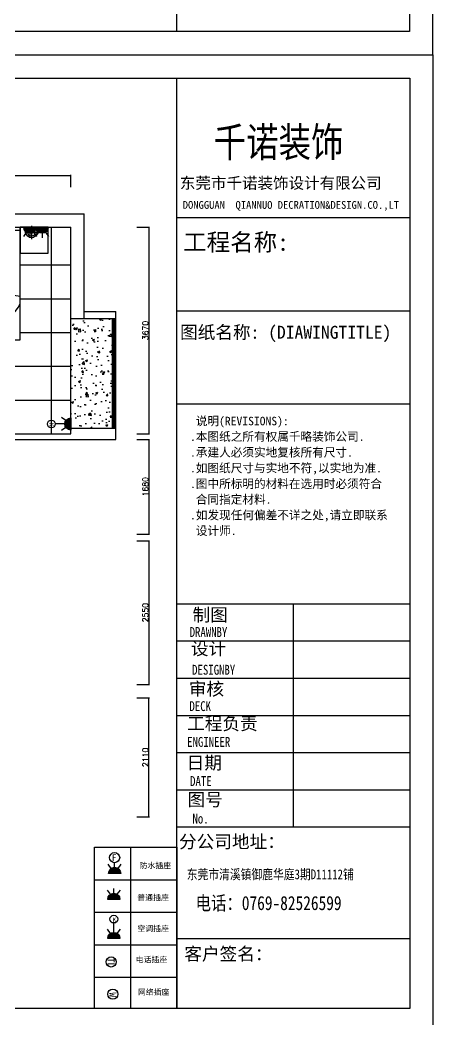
# Model space of a CAD drawing. Header units: millimetres. Extents: x 1149180 to 1411665549, y -85375798 to -28940.
# Drawn here: x 1162774 to 1170099, y -132814 to -115055 of the extents above; entities that cross this region are included whole.
import ezdxf

# ---------------------------------------------------------------- set-up
doc = ezdxf.new("R2010")
doc.units = ezdxf.units.MM
doc.header["$PDMODE"] = 35
for name, color, linetype in [('C', 4, 'Continuous'), ('GSHTK', 7, 'Continuous'), ('LAYER7', 7, 'Continuous'), ('TEXT', 3, 'Continuous'), ('图框', 7, 'Continuous'), ('家具', 8, 'Continuous')]:
    doc.layers.add(name, color=color, linetype=linetype)
doc.styles.get("Standard").update_dxf_attribs({"font": 'txt', "bigfont": 'gbcbig.shx'})
doc.styles.add('仿宋', font='SimSun.ttf')
doc.styles.add('宋体字', font='NSimSun.ttf', dxfattribs={"width": 0.8, "height": 120})
doc.styles.add('样式 1', font='SIMFANG.TTF')
doc.dimstyles.new('ISO-25', dxfattribs={"dimtxt": 100, "dimasz": 2.5, "dimexe": 10, "dimexo": 30, "dimgap": 10, "dimtad": 1, "dimdec": 0, "dimtxsty": 'Standard', "dimblk": 'ARCHTICK', "dimcen": 2.5, "dimclrd": 8, "dimclre": 8, "dimclrt": 3, "dimadec": 0, "dimazin": 0, "dimtfac": 1, "dimtdec": 0, "dimtmove": 0, "dimatfit": 3, "dimldrblk": 'DOT', "dimfxl": 1.25, "dimarcsym": 0})

# ---------------------------------------------------------------- blocks, each defined once
blk = doc.blocks.new('_ArchTick')
at = {"color": 0, "linetype": 'ByBlock', "const_width": 0.15}
blk.add_lwpolyline([(-0.5, -0.5), (0.5, 0.5)], dxfattribs=at)
blk = doc.blocks.new('*D563')
at = {"color": 8, "lineweight": -2}
for p, q in [((1159735, -118026), (1159735, -117806)), ((1159735, -117816), (1163675, -117816)), ((1163675, -118026), (1163675, -117806))]:
    blk.add_line(p, q, dxfattribs=at)
at = {"layer": 'Defpoints', "color": 0}
for p in [(1163675, -117816), (1159735, -118056), (1163675, -118056)]:
    blk.add_point(p, dxfattribs=at)
at = {"color": 8, "lineweight": -2, "xscale": 2.5, "yscale": 2.5, "zscale": 2.5, "rotation": 180}
blk.add_blockref('_ArchTick', (1159735, -117816), dxfattribs=at)
at = {"color": 8, "lineweight": -2, "xscale": 2.5, "yscale": 2.5, "zscale": 2.5}
blk.add_blockref('_ArchTick', (1163675, -117816), dxfattribs=at)
at = {"color": 3, "insert": (1161705, -117756), "char_height": 100, "attachment_point": 5}
blk.add_mtext('3940', dxfattribs=at)
blk = doc.blocks.new('_Dot')
at = {"color": 0, "linetype": 'ByBlock', "lineweight": -2}
blk.add_line((-0.5, 0), (-1, 0), dxfattribs=at)
at = {"color": 0, "linetype": 'ByBlock', "const_width": 0.5}
blk.add_lwpolyline([(-0.25, 0, 1), (0.25, 0, 1)], format="xyb", close=True, dxfattribs=at)
blk = doc.blocks.new('*D564')
at = {"color": 8, "lineweight": -2}
for p, q in [((1164848, -118734), (1165068, -118734)), ((1165058, -118734), (1165058, -122404)), ((1164848, -122404), (1165068, -122404))]:
    blk.add_line(p, q, dxfattribs=at)
at = {"layer": 'Defpoints', "color": 0}
for p in [(1164818, -118734), (1164818, -122404), (1165058, -122404)]:
    blk.add_point(p, dxfattribs=at)
at = {"color": 8, "lineweight": -2, "xscale": 2.5, "yscale": 2.5, "zscale": 2.5}
for p, rotation in [((1165058, -118734), 90), ((1165058, -122404), 270)]:
    blk.add_blockref('_ArchTick', p, dxfattribs=dict(at, rotation=rotation))
at = {"color": 3, "insert": (1164998, -120569), "char_height": 100, "attachment_point": 5, "rotation": 90}
blk.add_mtext('3670', dxfattribs=at)
blk = doc.blocks.new('*D565')
at = {"color": 8, "lineweight": -2}
for p, q in [((1164848, -122504), (1165068, -122504)), ((1165058, -122504), (1165058, -124184)), ((1164848, -124184), (1165068, -124184))]:
    blk.add_line(p, q, dxfattribs=at)
at = {"layer": 'Defpoints', "color": 0}
for p in [(1164818, -122504), (1164818, -124184), (1165058, -124184)]:
    blk.add_point(p, dxfattribs=at)
at = {"color": 8, "lineweight": -2, "xscale": 2.5, "yscale": 2.5, "zscale": 2.5}
for p, rotation in [((1165058, -122504), 90), ((1165058, -124184), 270)]:
    blk.add_blockref('_ArchTick', p, dxfattribs=dict(at, rotation=rotation))
at = {"color": 3, "insert": (1164998, -123344), "char_height": 100, "attachment_point": 5, "rotation": 90}
blk.add_mtext('1680', dxfattribs=at)
blk = doc.blocks.new('*D566')
at = {"color": 8, "lineweight": -2}
for p, q in [((1164848, -124304), (1165068, -124304)), ((1165058, -124304), (1165058, -126854)), ((1164848, -126854), (1165068, -126854))]:
    blk.add_line(p, q, dxfattribs=at)
at = {"layer": 'Defpoints', "color": 0}
for p in [(1164818, -124304), (1164818, -126854), (1165058, -126854)]:
    blk.add_point(p, dxfattribs=at)
at = {"color": 8, "lineweight": -2, "xscale": 2.5, "yscale": 2.5, "zscale": 2.5}
for p, rotation in [((1165058, -124304), 90), ((1165058, -126854), 270)]:
    blk.add_blockref('_ArchTick', p, dxfattribs=dict(at, rotation=rotation))
at = {"color": 3, "insert": (1164998, -125579), "char_height": 100, "attachment_point": 5, "rotation": 90}
blk.add_mtext('2550', dxfattribs=at)
blk = doc.blocks.new('*D567')
at = {"color": 8, "lineweight": -2}
for p, q in [((1164848, -127094), (1165068, -127094)), ((1165058, -129204), (1165058, -127094)), ((1164848, -129204), (1165068, -129204))]:
    blk.add_line(p, q, dxfattribs=at)
at = {"layer": 'Defpoints', "color": 0}
for p in [(1164818, -127094), (1165058, -127094), (1164818, -129204)]:
    blk.add_point(p, dxfattribs=at)
at = {"color": 8, "lineweight": -2, "xscale": 2.5, "yscale": 2.5, "zscale": 2.5}
for p, rotation in [((1165058, -127094), 90), ((1165058, -129204), 270)]:
    blk.add_blockref('_ArchTick', p, dxfattribs=dict(at, rotation=rotation))
at = {"color": 3, "insert": (1164998, -128149), "char_height": 100, "attachment_point": 5, "rotation": 90}
blk.add_mtext('2110', dxfattribs=at)
blk = doc.blocks.new('grgrhhh')
at = {"ltscale": 20}
blk.add_hatch(color=22, dxfattribs=at).paths.add_polyline_path([(151041, -8961, 1), (150825, -8961)])
at = {"color": 22, "ltscale": 20}
for p, q in [((150871, -8872), (150817, -8796)), ((150933, -8853), (150933, -8771)), ((150995, -8872), (151048, -8796)), ((150825, -8961), (151041, -8961))]:
    blk.add_line(p, q, dxfattribs=at)
blk.add_arc((150933, -8961), 108, 0, 180, dxfattribs=at)
blk = doc.blocks.new('324SDASD32')
at = {"color": 8}
blk.add_line((1149692, -28527), (1149692, -12006), dxfattribs=at)
at = {"layer": '图框', "color": 3}
for p, q in [((1149183, -28940), (1149184, -11593)), ((1149184, -11593), (1170099, -11593)), ((1170099, -28940), (1170099, -11593)), ((1149183, -28940), (1170099, -28940))]:
    blk.add_line(p, q, dxfattribs=at)
at = {"layer": '图框', "color": 8}
for p, q in [((1149692, -12006), (1169686, -12006)), ((1165556, -28527), (1165556, -12006)), ((1169686, -12006), (1169686, -28527)), ((1165556, -14484), (1169686, -14484)), ((1165556, -16136), (1169686, -16136)), ((1165556, -17788), (1169686, -17788)), ((1165556, -21340), (1169686, -21340)), ((1167621, -21340), (1167621, -25305)), ((1165556, -22001), (1169686, -22001)), ((1165556, -22662), (1169686, -22662)), ((1165556, -23323), (1169686, -23323)), ((1165556, -23983), (1169686, -23983)), ((1165556, -24644), (1169686, -24644)), ((1165556, -25305), (1169686, -25305)), ((1165556, -27288), (1169686, -27288)), ((1169686, -28527), (1149692, -28527))]:
    blk.add_line(p, q, dxfattribs=at)
at = {"layer": '图框', "color": 1, "style": '宋体字', "width": 0.8}
for s, height, p in [('千诺装饰', 528, (1166208, -13406)), ('DRAWNBY', 175.3, (1165783, -21931)), ('DESIGNBY', 175.3, (1165827, -22601)), ('DECK', 175.3, (1165779, -23247)), ('ENGINEER', 175.3, (1165739, -23882)), ('DATE', 175.3, (1165791, -24577)), ('No.', 175.3, (1165833, -25244)), ('东莞市清溪镇御鹿华庭3期D11112铺', 175.26, (1165731, -26234)), ('电话：0769-82526599', 250.14, (1165889, -26781))]:
    blk.add_text(s, height=height, dxfattribs=at).set_placement(p)
at = {"layer": '图框', "color": 1, "style": '仿宋'}
for s, height, p in [('东莞市千诺装饰设计有限公司', 201.78, (1165610, -13970)), ('DONGGUAN  QIANNUO DECRATION&DESIGN.CO.,LT', 137.58, (1165660, -14327)), ('工程名称:', 305.7, (1165667, -15072)), ('图纸名称: (DIAWINGTITLE)', 229.29, (1165612, -16634)), ('     说明(REVISIONS):', 151.33, (1165377, -18172)), ('    .本图纸之所有权属千略装饰公司.', 151.33, (1165377, -18448)), ('    .承建人必须实地复核所有尺寸.', 151.33, (1165377, -18728)), ('    .如图纸尺寸与实地不符,以实地为准.', 151.33, (1165377, -19007)), ('    .图中所标明的材料在选用时必须符合', 151.33, (1165377, -19286)), ('     合同指定材料.', 151.33, (1165377, -19564)), ('    .如发现任何偏差不详之处,请立即联系', 151.33, (1165377, -19843)), ('     设计师.', 151.3, (1165377, -20120)), ('制图', 229.3, (1165835, -21652)), ('设计', 229.3, (1165804, -22250)), ('审核', 229.3, (1165767, -22968)), ('工程负责', 229.3, (1165738, -23582)), ('日期', 229.3, (1165730, -24280)), ('图号', 229.3, (1165744, -24933)), ('分公司地址：', 229.3, (1165594, -25680)), ('客户签名：', 229.3, (1165688, -27674))]:
    blk.add_text(s, height=height, dxfattribs=at).set_placement(p)

msp = doc.modelspace()

# ---------------------------------------------------------------- hatches: boundary and pattern name
h = msp.add_hatch()
h.set_pattern_fill('AR-CONC', color=8, scale=2, style=0)
h.set_pattern_definition([(50, (646632.55, -164406.05), (364.36934, -31.87817), [38.1, -419.1]), (355, (646632.55, -164406.05), (-70.48565, 382.11329), [30.48, -335.28]), (100.451, (646662.92, -164408.7), (293.885, 350.23338), [32.38, -356.18]), (46.1842, (646632.55, -164304.45), (542.1581, -84.08466), [57.15, -628.65]), (96.6356, (646677.73, -164311.46), (474.80847, 494.8511), [48.57, -534.27]), (351.184, (646632.55, -164304.45), (474.8092, 494.85024), [45.72, -502.92]), (21, (646683.35, -164329.85), (303.22976, -204.53104), [38.1, -419.1]), (326, (646683.35, -164329.85), (123.60406, 368.37593), [30.48, -335.28]), (71.4514, (646708.62, -164346.9), (426.83298, 163.84572), [32.38, -356.18]), (37.5, (646632.55, -164406.05), (6.177207, 169.110078), [0, -331.216, 0, -340.36, 0, -336.55]), (7.5, (646632.55, -164406.05), (133.639325, 200.36115), [0, -194.056, 0, -323.596, 0, -128.27]), (327.5, (646519.27, -164406.05), (271.18119, -11.457488), [0, -127, 0, -396.24, 0, -525.78]), (317.5, (646468.47, -164406.05), (296.25836, 50.85298), [0, -165.1, 0, -263.144, 0, -373.38])])
h.paths.add_polyline_path([(1164414.7, -120354.3), (1163674.7, -120354.3), (1163674.7, -122304.3), (1164414.7, -122304.3)])

# ---------------------------------------------------------------- linework, layer by layer
at = {"color": 8}
for p, q in [((1157794.7, -118494.3), (1163914.7, -118494.3)), ((1163914.7, -120354.3), (1163914.7, -118494.3)), ((1157794.7, -118734.3), (1163674.7, -118734.3)), ((1163334.7, -122404.3), (1163334.7, -118734.3)), ((1163674.7, -122404.3), (1163674.7, -118734.3)), ((1162774.2, -119404.3), (1163334.7, -119404.3)), ((1163334.7, -119404.3), (1163674.7, -119404.3)), ((1162774.2, -120004.3), (1163674.7, -120004.3)), ((1163674.7, -120354.3), (1164474.7, -120354.3)), ((1163914.7, -120234.3), (1164474.7, -120234.3)), ((1164414.7, -122304.3), (1164414.7, -120354.3)), ((1164474.7, -122504.3), (1164474.7, -120234.3)), ((1162774.2, -120604.3), (1163674.7, -120604.3)), ((1160274.7, -121204.3), (1163674.7, -121204.3)), ((1157934.7, -121804.3), (1163674.7, -121804.3)), ((1163674.7, -122304.3), (1164474.7, -122304.3)), ((1157794.7, -122504.3), (1164474.7, -122504.3)), ((1157934.7, -122404.3), (1163674.7, -122404.3))]:
    msp.add_line(p, q, dxfattribs=at)
at = {"color": 3}
for p, q in [((1164434.7, -122304.3), (1164434.7, -120354.3)), ((1164454.7, -122304.3), (1164454.7, -120354.3))]:
    msp.add_line(p, q, dxfattribs=at)
at = {"layer": 'GSHTK', "color": 8}
for p, q in [((1163485.1, -122229), (1163396.6, -122229)), ((1164092.6, -132607.7), (1164092.6, -129744.7)), ((1164092.6, -129744.7), (1165555.6, -129744.7)), ((1164732.1, -129744.7), (1164732.1, -132607.7)), ((1165555.6, -129744.7), (1165555.6, -132607.7)), ((1164092.6, -130322.4), (1165555.6, -130322.4)), ((1164092.6, -130900), (1165555.6, -130900)), ((1164438.3, -131177.3), (1164438.3, -131088.9)), ((1164092.6, -131477.7), (1165555.6, -131477.7)), ((1164092.6, -132055.4), (1165555.6, -132055.4)), ((1165555.6, -132607.7), (1162965.7, -132607.7))]:
    msp.add_line(p, q, dxfattribs=at)
for centre in [(1163330, -122229), (1164438.3, -131022.3)]:
    msp.add_circle(centre, 68.9, dxfattribs=at)
at = {"layer": 'LAYER7', "color": 1}
for centre in [(1164452.4, -129930.8), (1164390.9, -131783.6), (1164420.4, -132355.7)]:
    msp.add_circle(centre, 90, dxfattribs=at)
at = {"layer": '家具', "ltscale": 5}
msp.add_line((1160974.7, -118734.3), (1162774.2, -118734.3), dxfattribs=at)
at = {"layer": '家具'}
for p, q in [((1160974.7, -118784.3), (1162774.2, -118784.3)), ((1162774.2, -118734.3), (1162774.2, -119194.3)), ((1163274.2, -118734.3), (1162774.2, -118734.3)), ((1162774.2, -120733.2), (1162774.2, -118734.3)), ((1162977.8, -118709.5), (1162977.8, -118814.3)), ((1163674.7, -119194.3), (1163674.7, -118734.3)), ((1162857.8, -118829.5), (1162962.6, -118829.5)), ((1162977.8, -118844.7), (1162977.8, -118949.5)), ((1162993, -118829.5), (1163097.8, -118829.5)), ((1160974.7, -120733.2), (1162774.2, -120733.2))]:
    msp.add_line(p, q, dxfattribs=at)
msp.add_lwpolyline([(1162774.2, -118734.3), (1162774.2, -119194.3), (1163274.2, -119194.3), (1163274.2, -118734.3)], close=True, dxfattribs=at)
for radius in [94, 64, 15.2]:
    msp.add_circle((1162977.8, -118829.5), radius, dxfattribs=at)
at = {"layer": '家具', "color": 1}
for centre, radius, start, end in [((1162225.1, -122791.2), 2878.3, 79.00169, 114.98944), ((1162303.4, -119885.1), 516.2, 269.8824, 335.80676)]:
    msp.add_arc(centre, radius, start, end, dxfattribs=at)

# ---------------------------------------------------------------- block references
at = {"color": 1, "xscale": -1}
for p, rotation in [((1012016.6, -127695.4), 180), ((1012233.1, -127695.4), 180), ((1154713.6, 28703.9), 90)]:
    msp.add_blockref('grgrhhh', p, dxfattribs=dict(at, rotation=rotation))
for p in [(1315385.4, -121249.3), (1315371.2, -121710.1), (1315371.2, -122405.8)]:
    msp.add_blockref('grgrhhh', p, dxfattribs=at)
at = {"layer": 'TEXT', "color": 3}
for p in [(-1.8, -86733.9), (0.4, -104080.7)]:
    msp.add_blockref('324SDASD32', p, dxfattribs=at)

# ---------------------------------------------------------------- texts
at = {"layer": 'C', "color": 4, "insert": (1164483.9, -129991.6), "char_height": 120, "width": 6261.928, "attachment_point": 9, "style": '样式 1'}
msp.add_mtext('F', dxfattribs=at)
at = {"layer": 'C', "color": 4, "char_height": 120, "width": 6261.928, "attachment_point": 7, "rotation": 270, "style": '样式 1'}
for s, insert in [('TL', (1164330.2, -131711.4)), ('W', (1164359.6, -132324.2))]:
    msp.add_mtext(s, dxfattribs=dict(at, insert=insert))
at = {"layer": 'GSHTK', "color": 8, "insert": (1163371.9, -122211.3), "char_height": 75, "width": 90.936, "attachment_point": 1, "rotation": 270}
msp.add_mtext('{\\fFangSong_GB2312|b0|i0|c134|p49;K}', dxfattribs=at)
at = {"layer": 'GSHTK', "color": 1, "char_height": 100, "attachment_point": 1}
for s, insert, width in [('{\\fSimSun|b0|i0|c134|p2;防水插座}', (1164894.9, -130021.8), 631.999), ('\\pt100;{\\fSimSun|b0|i0|c134|p2;普通插座}', (1164854.9, -130590), 570.707), ('\\pt100;{\\fSimSun|b0|i0|c134|p2;空调插座}', (1164854.9, -131140), 601.999), ('\\pt100;{\\fSimSun|b0|i0|c134|p2;电话插座}', (1164824.9, -131690), 570.707), ('\\pt100;{\\fSimSun|b0|i0|c134|p2;网络插座}', (1164864.9, -132267.7), 570.707)]:
    msp.add_mtext(s, dxfattribs=dict(at, insert=insert, width=width))
at = {"layer": 'GSHTK', "color": 8, "insert": (1164417.9, -130995.8), "char_height": 75, "width": 90.936, "attachment_point": 1}
msp.add_mtext('{\\fFangSong_GB2312|b0|i0|c134|p49;K}', dxfattribs=at)

# ---------------------------------------------------------------- dimensions: what is measured, and where the dimension line sits
at = {"color": 8}
dim = msp.add_linear_dim(base=(1163674.7, -117816.1), p1=(1159734.7, -118056.1), p2=(1163674.7, -118056.1), dimstyle='ISO-25', dxfattribs=at)
dim.commit()
dim.dimension.update_dxf_attribs({"geometry": '*D563', "text_midpoint": (1161704.7, -117756.1)})
for base, p1, p2, picture, middle in [((1165057.8, -122404.3), (1164817.8, -118734.3), (1164817.8, -122404.3), '*D564', (1164997.8, -120569.3)), ((1165057.8, -124184.3), (1164817.8, -122504.3), (1164817.8, -124184.3), '*D565', (1164997.8, -123344.3)), ((1165057.8, -126854.3), (1164817.8, -124304.3), (1164817.8, -126854.3), '*D566', (1164997.8, -125579.3)), ((1165057.8, -127094.3), (1164817.8, -129204.3), (1164817.8, -127094.3), '*D567', (1164997.8, -128149.3))]:
    dim = msp.add_linear_dim(base=base, p1=p1, p2=p2, angle=90, dimstyle='ISO-25', dxfattribs=at)
    dim.commit()
    dim.dimension.update_dxf_attribs({"geometry": picture, "text_midpoint": middle})

doc.saveas('drawing.dxf')
